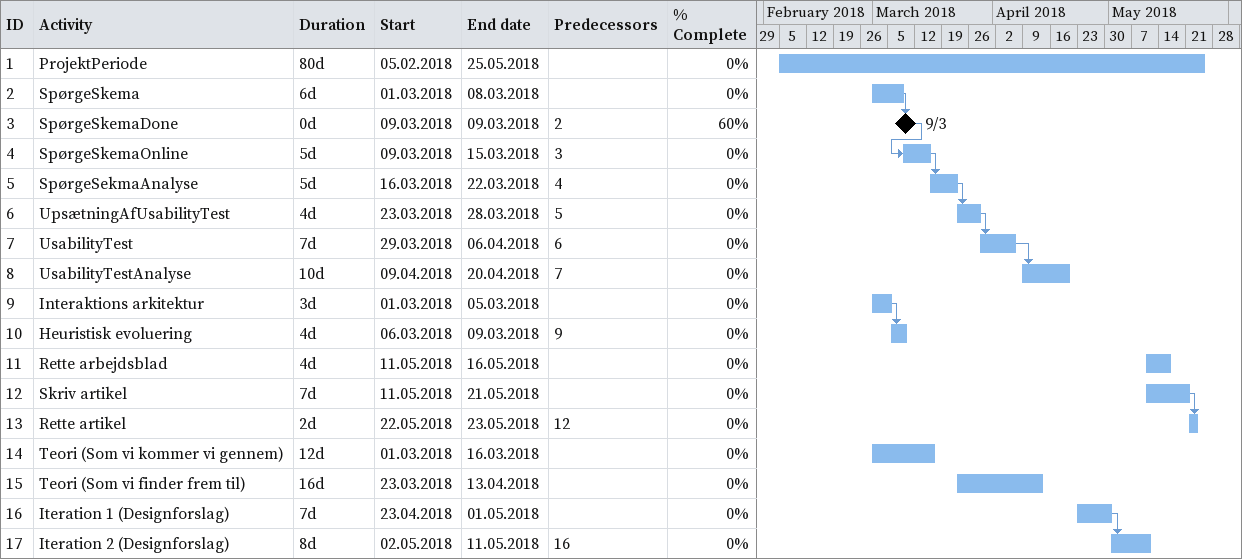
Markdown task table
| ID | Task | Duration | Start | Finish | Predecessors | % complete |
|---|---|---|---|---|---|---|
| 1 | ProjektPeriode | 80d | 2018-02-05 | 2018-05-25 |  | 0 |
| 2 | SpørgeSkema | 6d | 2018-03-01 | 2018-03-08 |  | 0 |
| 3 | SpørgeSkemaDone | 0d | 2018-03-09 | 2018-03-09 | 2 | 60 |
| 4 | SpørgeSkemaOnline | 5d | 2018-03-09 | 2018-03-15 | 3 | 0 |
| 5 | SpørgeSekmaAnalyse | 5d | 2018-03-16 | 2018-03-22 | 4 | 0 |
| 6 | UpsætningAfUsabilityTest | 4d | 2018-03-23 | 2018-03-28 | 5 | 0 |
| 7 | UsabilityTest | 7d | 2018-03-29 | 2018-04-06 | 6 | 0 |
| 8 | UsabilityTestAnalyse | 10d | 2018-04-09 | 2018-04-20 | 7 | 0 |
| 9 | Interaktions arkitektur | 3d | 2018-03-01 | 2018-03-05 |  | 0 |
| 10 | Heuristisk evoluering | 4d | 2018-03-06 | 2018-03-09 | 9 | 0 |
| 11 | Rette arbejdsblad | 4d | 2018-05-11 | 2018-05-16 |  | 0 |
| 12 | Skriv artikel | 7d | 2018-05-11 | 2018-05-21 |  | 0 |
| 13 | Rette artikel | 2d | 2018-05-22 | 2018-05-23 | 12 | 0 |
| 14 | Teori (Som vi kommer vi gennem) | 12d | 2018-03-01 | 2018-03-16 |  | 0 |
| 15 | Teori (Som vi finder frem til) | 16d | 2018-03-23 | 2018-04-13 |  | 0 |
| 16 | Iteration 1 (Designforslag) | 7d | 2018-04-23 | 2018-05-01 |  | 0 |
| 17 | Iteration 2 (Designforslag) | 8d | 2018-05-02 | 2018-05-11 | 16 | 0 |
